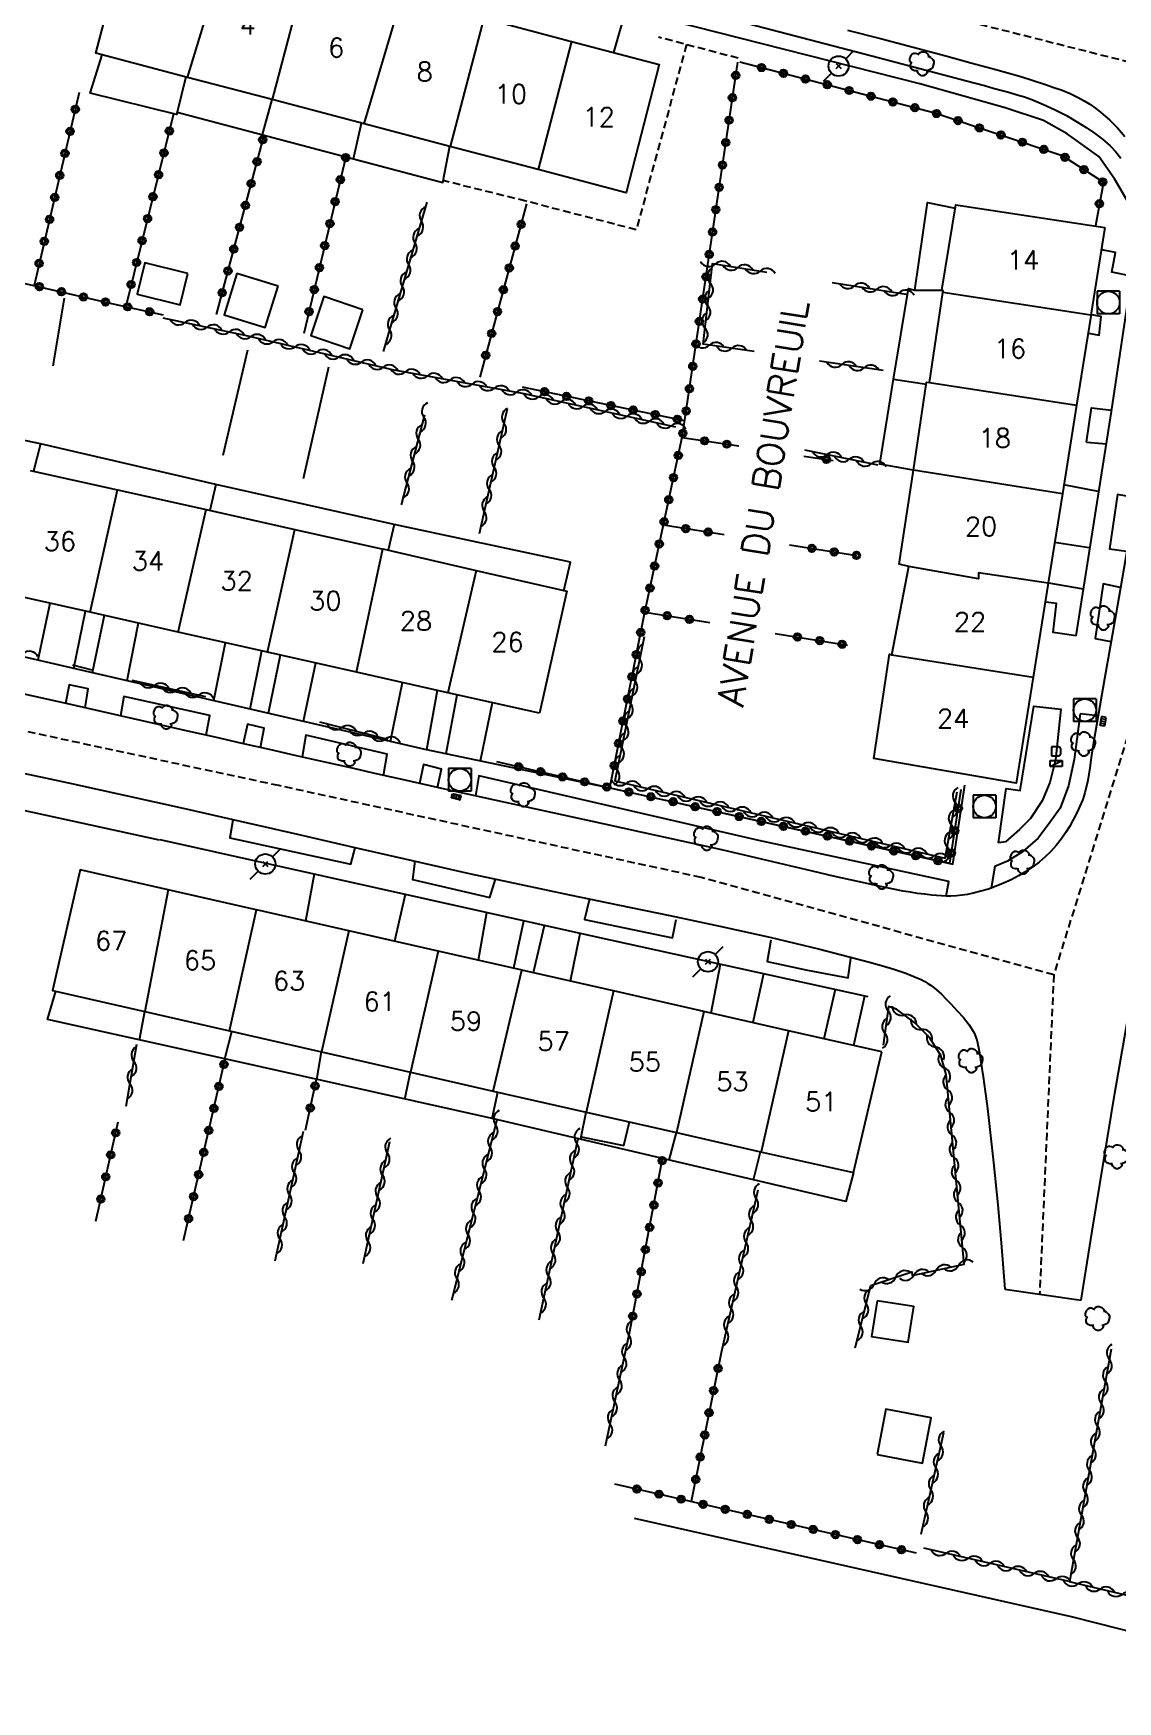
# Model space of a CAD drawing. Header units: millimetres. Extents: x 149998 to 151001, y 150999 to 152001.
# Drawn here: x 150193 to 150264.9, y 151226.4 to 151337.1 of the extents above; entities that cross this region are included whole.
import ezdxf
from ezdxf.enums import TextEntityAlignment as Align

# ---------------------------------------------------------------- set-up
doc = ezdxf.new("R2010")
doc.units = ezdxf.units.MM
doc.linetypes.add('DASHED', pattern=[0.75, 0.5, -0.25])
doc.layers.get('0').update_dxf_attribs({"linetype": 'CONTINUOUS'})
for name, color, linetype in [('W0001', 6, 'DASHED'), ('W0008', 7, 'CONTINUOUS'), ('W0014', 7, 'CONTINUOUS'), ('W0017', 7, 'CONTINUOUS'), ('W0101', 7, 'CONTINUOUS'), ('W0104', 1, 'CONTINUOUS'), ('W0112', 1, 'DASHED'), ('W0300', 7, 'CONTINUOUS'), ('W0310', 3, 'CONTINUOUS'), ('W0322', 7, 'CONTINUOUS'), ('W0323', 7, 'CONTINUOUS'), ('W0330', 7, 'CONTINUOUS'), ('W0333', 7, 'CONTINUOUS'), ('W0401', 7, 'CONTINUOUS'), ('W0420', 7, 'CONTINUOUS'), ('W0438', 7, 'CONTINUOUS'), ('W0473', 7, 'CONTINUOUS'), ('W0989', 7, 'CONTINUOUS'), ('W0991', 7, 'CONTINUOUS'), ('W1102', 7, 'CONTINUOUS')]:
    doc.layers.add(name, color=color, linetype=linetype)
doc.styles.get("Standard").update_dxf_attribs({"font": 'romans.shx', "width": 0.85})

# ---------------------------------------------------------------- blocks, each defined once
blk = doc.blocks.new('T300')
for p, q in [((-0.8, 0.51), (-0.86, 0.34)), ((-0.86, 0.34), (-0.86, 0.17)), ((-0.86, 0.17), (-0.74, 0.06)), ((-0.69, 0.63), (-0.8, 0.51)), ((-0.8, -0.06), (-0.74, 0.06)), ((-0.74, 0.06), (-0.69, 0.11)), ((-0.57, 0.69), (-0.69, 0.63)), ((-0.46, 0.69), (-0.57, 0.69)), ((-0.29, 0.63), (-0.46, 0.69)), ((-0.29, 0.63), (-0.17, 0.74)), ((-0.23, 0.57), (-0.29, 0.63)), ((-0.17, 0.74), (-0.06, 0.8)), ((-0.06, 0.8), (0.06, 0.8)), ((0.06, 0.8), (0.23, 0.74)), ((0.23, 0.74), (0.34, 0.63)), ((0.34, 0.63), (0.4, 0.51)), ((0.46, 0.46), (0.34, 0.46)), ((0.4, 0.51), (0.4, 0.46)), ((0.57, 0.4), (0.46, 0.46)), ((0.57, 0.4), (0.69, 0.29)), ((0.69, 0.29), (0.74, 0.17)), ((0.74, 0.06), (0.69, -0.17)), ((0.74, 0.17), (0.74, 0.06)), ((-0.8, -0.17), (-0.8, -0.06)), ((-0.8, -0.23), (-0.8, -0.17)), ((-0.74, -0.34), (-0.8, -0.23)), ((-0.69, -0.4), (-0.74, -0.34)), ((-0.51, -0.46), (-0.69, -0.4)), ((-0.4, -0.46), (-0.51, -0.46)), ((-0.4, -0.46), (-0.34, -0.46)), ((-0.34, -0.46), (-0.34, -0.4)), ((-0.34, -0.51), (-0.34, -0.46)), ((-0.29, -0.63), (-0.34, -0.51)), ((-0.17, -0.74), (-0.29, -0.63)), ((-0.06, -0.8), (-0.17, -0.74)), ((0.06, -0.8), (-0.06, -0.8)), ((0.17, -0.74), (0.06, -0.8)), ((0.23, -0.69), (0.17, -0.74)), ((0.29, -0.46), (0.23, -0.46)), ((0.29, -0.63), (0.23, -0.69)), ((0.46, -0.4), (0.29, -0.46)), ((0.34, -0.51), (0.29, -0.63)), ((0.34, -0.51), (0.34, -0.46)), ((0.57, -0.34), (0.46, -0.4)), ((0.63, -0.29), (0.57, -0.34)), ((0.69, -0.17), (0.63, -0.29))]:
    blk.add_line(p, q)
blk = doc.blocks.new('T473')
for p, q in [((-0.166667, 0.166667), (0.166667, -0.166667)), ((-0.166667, -0.166667), (0.166667, 0.166667)), ((0.500001, 0.500001), (1.000002, 1.000002)), ((-1.000002, -1.000002), (-0.500001, -0.500001))]:
    blk.add_line(p, q)
blk.add_ellipse((0, 0), major_axis=(0.471405, 0.471405), ratio=1, start_param=5.4977871438, end_param=11.780972451)
blk = doc.blocks.new('T438')
for p, q in [((-0.4, 0.2), (0.4, 0.2)), ((-0.4, -0.2), (-0.4, 0.2)), ((0.15, 1.1), (-0.3, 1.1)), ((-0.3, 1.1), (-0.3, 0.5)), ((-0.3, 0.5), (0.15, 0.5)), ((0.3, 0.65), (0.3, 0.95)), ((0.4, 0.2), (0.4, -0.2))]:
    blk.add_line(p, q)
at = {"flags": 128}
for points in [[(-0.4, -0.2), (0.4, 0.2)], [(0.4, -0.2), (-0.4, -0.2)]]:
    blk.add_lwpolyline(points, dxfattribs=at)
for centre, major_axis, start_param, end_param in [((0.15, 0.95), (0.106, -0.106), 0.785398, 2.356194), ((0.15, 0.65), (0.106, 0.106), 3.926991, 5.497787)]:
    blk.add_ellipse(centre, major_axis=major_axis, ratio=1, start_param=start_param, end_param=end_param)
blk = doc.blocks.new('T401')
for p, q in [((-0.3, 0.3), (0, 0.3)), ((-0.3, -0.25), (-0.3, 0.3)), ((-0.3, 0.15), (0, 0.15)), ((-0.3, 0), (0, 0)), ((0, 0.3), (0, -0.25)), ((-0.3, -0.15), (0, -0.15)), ((-0.3, -0.25), (-0.3, -0.3)), ((-0.3, -0.3), (0, -0.3)), ((0, -0.3), (0, -0.25))]:
    blk.add_line(p, q)
blk = doc.blocks.new('T420')
for p, q in [((0.75, 0.75), (-0.75, 0.75)), ((-0.75, 0.75), (-0.75, -0.75)), ((0.75, 0.75), (0.75, -0.75)), ((0.75, -0.75), (-0.75, -0.75))]:
    blk.add_line(p, q)
blk.add_ellipse((0, 0), major_axis=(-0.53, 0.53), ratio=1, start_param=3.926991, end_param=10.210176)
blk = doc.blocks.new('t310o')
at = {"color": 0, "linetype": 'Continuous'}
for centre, start, end in [((-0.5, 0.38), 216.8699, 323.1304), ((0.5, -0.37), 36.8699, 143.1303)]:
    blk.add_arc(centre, 0.625, start, end, dxfattribs=at)
blk = doc.blocks.new('t323o')
at = {"color": 0, "linetype": 'Continuous'}
for radius in [0.25, 0.15]:
    blk.add_circle((0, 0), radius, dxfattribs=at)
blk = doc.blocks.new('t322o')
at = {"color": 0, "linetype": 'Continuous'}
for radius in [0.25, 0.15]:
    blk.add_circle((0, 0), radius, dxfattribs=at)

msp = doc.modelspace()

# ---------------------------------------------------------------- linework, layer by layer
at = {"layer": 'W0001'}
for points in [[(150193.22, 151354.82), (150209.02, 151350.07), (150244.12, 151340.6), (150270.43, 151333.96)], [(150270.43, 151333.96), (150269.7, 151313.27), (150266.43, 151293.28), (150260.65, 151274.61)], [(150260.65, 151274.61), (150237.27, 151281.07), (150209.25, 151287.16), (150184.33, 151292.5), (150160.88, 151297.82), (150138.86, 151302.64), (150126.32, 151305.38), (150117.2, 151307.83), (150111.32, 151309.11)], [(150260.65, 151274.61), (150259.71, 151253.43)]]:
    msp.add_lwpolyline(points, dxfattribs=at)
at = {"layer": 'W0008'}
for points in [[(150246.98, 151337.26), (150249.15, 151336.71), (150251.32, 151336.14), (150253.49, 151335.56), (150255.15, 151335.11), (150256.81, 151334.66), (150258.46, 151334.19), (150260.1, 151333.66), (150260.65, 151333.47), (150261.2, 151333.28), (150261.74, 151333.06), (150262.27, 151332.81), (150262.66, 151332.59), (150263.05, 151332.36), (150263.42, 151332.1), (150263.77, 151331.82), (150264.34, 151331.32), (150264.87, 151330.79), (150265.37, 151330.22)], [(150265.5, 151302.72), (150264.76, 151298.48), (150264.02, 151294.25), (150263.29, 151290.01), (150263.16, 151289.18), (150263.05, 151288.34), (150262.91, 151287.51), (150262.71, 151286.68), (150262.57, 151286.23), (150262.39, 151285.79), (150262.19, 151285.35), (150261.97, 151284.93), (150261.72, 151284.48), (150261.44, 151284.03), (150261.14, 151283.6), (150260.81, 151283.19), (150260.45, 151282.8), (150260.07, 151282.43), (150259.68, 151282.09), (150259.26, 151281.77), (150258.8, 151281.46), (150258.32, 151281.17), (150257.82, 151280.91), (150257.32, 151280.68), (150256.83, 151280.48), (150256.33, 151280.3), (150255.82, 151280.15), (150255.3, 151280.02), (150254.94, 151279.94), (150254.57, 151279.89), (150254.2, 151279.85), (150253.83, 151279.83), (150253.51, 151279.83), (150253.2, 151279.84), (150252.88, 151279.87), (150252.57, 151279.9), (150252.09, 151279.95), (150251.62, 151280.01), (150251.15, 151280.09), (150250.67, 151280.17), (150249.16, 151280.47), (150247.65, 151280.79), (150246.14, 151281.13), (150244.64, 151281.48), (150243.14, 151281.84), (150241.64, 151282.2), (150240.13, 151282.55), (150238.63, 151282.9), (150236.01, 151283.48), (150233.38, 151284.06), (150230.76, 151284.63), (150228.13, 151285.21), (150225.51, 151285.78), (150222.88, 151286.35), (150220.26, 151286.93), (150217.64, 151287.52), (150215.83, 151287.92), (150214.03, 151288.33), (150212.23, 151288.73), (150210.43, 151289.14), (150208.63, 151289.55), (150206.83, 151289.96), (150205.03, 151290.37), (150203.23, 151290.78), (150199.14, 151291.7), (150195.06, 151292.62), (150190.97, 151293.53)], [(150191.49, 151288.16), (150195.3, 151287.35), (150199.1, 151286.51), (150202.91, 151285.66), (150206.7, 151284.8), (150210.5, 151283.93), (150214.3, 151283.06), (150218.09, 151282.19), (150221.89, 151281.34), (150225.21, 151280.62), (150228.53, 151279.92), (150231.86, 151279.24), (150235.18, 151278.55), (150238.51, 151277.84), (150241.82, 151277.1), (150245.13, 151276.31), (150248.42, 151275.45), (150249.23, 151275.22), (150250.04, 151274.98), (150250.84, 151274.71), (150251.63, 151274.39), (150251.86, 151274.29), (150252.09, 151274.17), (150252.31, 151274.04), (150252.52, 151273.9), (150252.88, 151273.62), (150253.21, 151273.32), (150253.52, 151273), (150253.83, 151272.68), (150254.25, 151272.23), (150254.67, 151271.78), (150255.05, 151271.3), (150255.37, 151270.76), (150255.55, 151270.29), (150255.66, 151269.79), (150255.74, 151269.3), (150255.82, 151268.81), (150255.98, 151267.85), (150256.11, 151266.88), (150256.23, 151265.92), (150256.35, 151264.95), (150256.65, 151262.16), (150256.94, 151259.36), (150257.19, 151256.56), (150257.41, 151253.76)], [(150257.41, 151253.76), (150262.46, 151253.04)]]:
    msp.add_lwpolyline(points, dxfattribs=at)
at = {"layer": 'W0014'}
for points in [[(150262.13, 151297.1), (150264.48, 151311.98), (150265.82, 151321), (150266.01, 151322.29), (150266.11, 151323.4), (150265.93, 151324.35), (150265.67, 151325.7), (150264.67, 151327.41), (150263.64, 151328.88), (150261.55, 151330.4), (150259.96, 151331.27), (150257.43, 151332.12), (150251.76, 151333.72), (150235.38, 151337.87), (150223.08, 151340.94), (150200.91, 151346.87), (150194.69, 151348.57)], [(150237.22, 151339.75), (150236.89, 151338.62), (150249, 151335.46), (150254.86, 151333.91)], [(150254.86, 151333.91), (150255.45, 151333.76), (150256.05, 151333.6), (150256.64, 151333.43), (150257.23, 151333.26), (150257.73, 151333.13), (150258.22, 151332.99), (150258.71, 151332.85), (150259.19, 151332.67), (150259.97, 151332.35), (150260.74, 151331.99), (150261.5, 151331.6), (150262.23, 151331.17), (150262.8, 151330.82), (150263.35, 151330.44), (150263.89, 151330.03), (150264.39, 151329.59), (150264.76, 151329.2), (150265.11, 151328.79)], [(150266.09, 151306.26), (150264.88, 151306.47), (150264.35, 151302.86), (150265.48, 151302.71)], [(150265.06, 151300.31), (150263.92, 151300.55), (150263.4, 151296.92), (150264.44, 151296.71)], [(150181.53, 151298.21), (150218.95, 151289.58), (150231.4, 151286.96), (150253.95, 151281.94), (150254.75, 151287.18)], [(150152.51, 151294.22), (150201.33, 151283.57)], [(150196.41, 151292.31), (150196.61, 151293.59), (150195.35, 151293.84), (150195.11, 151292.6)], [(150204.43, 151290.51), (150204.68, 151291.82), (150198.97, 151293.07), (150198.75, 151291.78)], [(150208.05, 151289.69), (150208.28, 151290.98), (150207.17, 151291.24), (150206.9, 151289.95)], [(150262.4, 151291.93), (150262.01, 151288.89), (150261.62, 151287.15), (150261.07, 151285.67), (150260.4, 151284.72), (150259.62, 151283.68), (150258.58, 151282.77), (150257.58, 151282.14), (150256.74, 151281.8), (150256.49, 151280.36)], [(150263.6, 151291.79), (150262.4, 151291.93)], [(150216.2, 151287.84), (150216.45, 151289.24), (150211.05, 151290.5), (150210.8, 151289.06)], [(150219.78, 151287.04), (150220.05, 151288.26), (150218.85, 151288.57), (150218.58, 151287.3)], [(150253.52, 151279.83), (150253.69, 151280.81), (150241.09, 151283.52), (150222.53, 151287.82), (150222.31, 151286.48)], [(150206.21, 151284.86), (150206.01, 151283.7), (150214.03, 151281.96), (150214.32, 151283.04)], [(150248.34, 151273.16), (150230.14, 151277.15), (150201.38, 151283.57)], [(150218.27, 151282.15), (150218.13, 151280.94), (150223.24, 151279.73), (150223.62, 151280.95)], [(150229.83, 151279.57), (150229.54, 151278.29), (150235.37, 151277.06), (150235.6, 151278.29)], [(150262.46, 151253.04), (150263.2, 151257.61), (150263.95, 151262.18), (150264.71, 151266.75), (150265.5, 151271.31), (150265.86, 151273.38), (150266.23, 151275.45), (150266.61, 151277.52), (150266.99, 151279.58)], [(150241.89, 151276.9), (150241.64, 151275.5), (150244.31, 151274.92), (150247.01, 151274.4), (150247.2, 151275.72)]]:
    msp.add_lwpolyline(points, dxfattribs=at)
msp.add_lwpolyline([(150256.99, 151283.36), (150257.49, 151286.97), (150258.43, 151286.83), (150259.33, 151292.42), (150261.12, 151292.23), (150260.76, 151288.88), (150260.39, 151287.37), (150259.89, 151286.16), (150259.1, 151284.99), (150258.38, 151284.26), (150257.44, 151283.44)], close=True, dxfattribs=at)
at = {"layer": 'W0017'}
for points in [[(150232.27, 151338.64), (150231.46, 151335.8)], [(150265.81, 151320.95), (150264.51, 151321.22), (150264.75, 151322.53), (150263.85, 151322.71)], [(150263.59, 151306.67), (150261.31, 151307.11)], [(150263, 151302.93), (150260.7, 151303.29)], [(150262.62, 151300.19), (150260.32, 151300.58)], [(150193.29, 151295.5), (150194.1, 151299.27)], [(150262.13, 151297.1), (150260.61, 151297.31), (150260.83, 151299.24), (150260.12, 151299.34)], [(150195.67, 151294.95), (150196.44, 151298.74)], [(150196.91, 151294.66), (150197.69, 151298.46)], [(150199.2, 151294.14), (150199.96, 151297.95)], [(150204.95, 151292.81), (150205.71, 151296.66)], [(150207.35, 151292.26), (150208.13, 151296.11)], [(150208.58, 151291.97), (150209.36, 151295.84)], [(150210.89, 151291.44), (150211.72, 151295.31)], [(150216.67, 151290.11), (150217.45, 151294.01)], [(150219.07, 151289.56), (150219.78, 151293.49)], [(150220.35, 151289.29), (150221.08, 151293.19)], [(150222.63, 151288.81), (150223.43, 151292.67)], [(150211.6, 151281.28), (150211.02, 151278.18)], [(150217.64, 151279.93), (150216.92, 151276.84)], [(150223.04, 151278.72), (150222.47, 151275.58)], [(150225.48, 151278.18), (150224.83, 151275.05)], [(150226.85, 151277.87), (150226.13, 151274.75)], [(150229.21, 151277.34), (150228.57, 151274.2)], [(150238.52, 151275.3), (150237.91, 151272.07)], [(150241.41, 151274.67), (150240.69, 151271.44)], [(150246.15, 151273.63), (150245.4, 151270.37)], [(150248.1, 151273.2), (150247.36, 151269.93)]]:
    msp.add_lwpolyline(points, dxfattribs=at)
at = {"layer": 'W0101'}
for points in [[(150203.21, 151334.14), (150197.11, 151335.75), (150199.35, 151344.24)], [(150222.85, 151338.06), (150228.67, 151336.52)], [(150228.67, 151336.52), (150234.48, 151334.99), (150232.3, 151326.49), (150226.45, 151328.03)], [(150208.81, 151332.67), (150203.21, 151334.14)], [(150214.91, 151331.06), (150208.81, 151332.67)], [(150220.6, 151329.56), (150214.91, 151331.06)], [(150226.45, 151328.03), (150220.6, 151329.56)], [(150253.3, 151319.88), (150253.32, 151319.98), (150253.22, 151320.02), (150254.16, 151325.69), (150264.03, 151324.19)], [(150264.03, 151324.19), (150263.1, 151318.37)], [(150252.42, 151313.9), (150253.3, 151319.88)], [(150263.1, 151318.37), (150263.1, 151318.31), (150262.15, 151312.4)], [(150251.34, 151308.09), (150252.22, 151313.92), (150252.42, 151313.9)], [(150262.15, 151312.4), (150262.16, 151312.4), (150261.22, 151306.51)], [(150192.76, 151308.07), (150198.56, 151306.78)], [(150251.03, 151301.69), (150250.4, 151301.84), (150251.34, 151308.09)], [(150198.56, 151306.78), (150204.44, 151305.47)], [(150261.22, 151306.51), (150260.28, 151300.61), (150260.27, 151300.6)], [(150204.44, 151305.47), (150210.32, 151304.15)], [(150210.32, 151304.15), (150216.17, 151302.84), (150216.16, 151302.86)], [(150216.16, 151302.86), (150222.34, 151301.43)], [(150222.34, 151301.43), (150228.35, 151300.05), (150226.54, 151291.96)], [(150249.92, 151295.83), (150251.03, 151301.69)], [(150196.75, 151298.66), (150190.9, 151299.98)], [(150260.27, 151300.6), (150259.28, 151294.35), (150259.28, 151294.36)], [(150202.59, 151297.35), (150202.59, 151297.35), (150196.75, 151298.66)], [(150208.5, 151296.02), (150202.59, 151297.35)], [(150214.4, 151294.69), (150214.41, 151294.69), (150208.5, 151296.02)], [(150259.28, 151294.36), (150258.16, 151287.33), (150248.72, 151288.95), (150249.75, 151295.88), (150249.92, 151295.83)], [(150220.47, 151293.32), (150214.4, 151294.69)], [(150226.54, 151291.96), (150220.47, 151293.32)], [(150201.92, 151280.25), (150196.08, 151281.57), (150194.25, 151273.57), (150200.38, 151272.17)], [(150207.77, 151278.92), (150207.76, 151278.92), (150201.92, 151280.25)], [(150213.91, 151277.52), (150207.77, 151278.92)], [(150219.82, 151276.18), (150213.91, 151277.52)], [(150225.38, 151274.92), (150225.39, 151274.92), (150219.82, 151276.18)], [(150231.45, 151273.54), (150225.38, 151274.92)], [(150237.44, 151272.18), (150231.45, 151273.54)], [(150200.38, 151272.17), (150205.99, 151270.89)], [(150243.06, 151270.9), (150237.44, 151272.18)], [(150205.99, 151270.89), (150212.09, 151269.5)], [(150249.24, 151269.5), (150243.06, 151270.9)], [(150212.09, 151269.5), (150217.99, 151268.15)], [(150241.2, 151262.88), (150247.36, 151261.49), (150249.24, 151269.5)], [(150217.99, 151268.15), (150223.48, 151266.9)], [(150223.48, 151266.9), (150229.63, 151265.51)], [(150229.63, 151265.51), (150235.62, 151264.15)], [(150235.62, 151264.15), (150241.2, 151262.88)]]:
    msp.add_lwpolyline(points, dxfattribs=at)
at = {"layer": 'W0104'}
for points in [[(150202.52, 151331.84), (150202.48, 151331.67), (150196.75, 151333.09), (150197.55, 151335.63), (150197.55, 151335.63)], [(150203.1, 151334.17), (150203.1, 151334.17), (150202.52, 151331.84), (150220.13, 151327.16), (150220.6, 151329.57), (150220.62, 151329.56)], [(150208.17, 151330.34), (150208.81, 151332.67), (150208.82, 151332.67)], [(150214.21, 151328.73), (150214.74, 151331.11), (150214.74, 151331.11)], [(150251.43, 151320.02), (150252.27, 151325.85), (150254.12, 151325.47), (150254.12, 151325.47)], [(150250.02, 151314.11), (150251.02, 151320.14), (150251.43, 151320.02)], [(150251.43, 151320.02), (150253.22, 151320.02), (150253.22, 151320.03)], [(150251.34, 151308.09), (150251.33, 151308.09), (150249.12, 151308.49), (150250.02, 151314.11)], [(150250.02, 151314.11), (150252.2, 151313.8)], [(150193.45, 151309.83), (150181.43, 151312.36), (150181.18, 151310.66), (150181.16, 151310.66)], [(150193.45, 151309.83), (150192.98, 151308.02)], [(150205.08, 151307.14), (150193.45, 151309.83)], [(150205.08, 151307.14), (150204.68, 151305.41)], [(150216.9, 151304.49), (150205.08, 151307.14)], [(150216.9, 151304.49), (150216.51, 151302.77), (150216.51, 151302.77)], [(150228.18, 151300.09), (150228.16, 151300.09), (150228.6, 151301.98), (150216.9, 151304.49)], [(150205.67, 151269.04), (150205.68, 151269.04), (150193.91, 151271.65), (150194.46, 151273.52), (150194.46, 151273.52)], [(150200.01, 151270.3), (150200.38, 151272.17), (150200.39, 151272.17)], [(150205.67, 151269.04), (150206.13, 151270.86), (150206.14, 151270.86)], [(150223.4, 151265.07), (150223.4, 151265.07), (150205.67, 151269.04)], [(150211.77, 151267.67), (150212.09, 151269.5), (150212.09, 151269.5)], [(150217.62, 151266.36), (150217.99, 151268.15), (150217.99, 151268.15)], [(150223.4, 151265.07), (150223.78, 151266.83), (150223.78, 151266.83)], [(150247.35, 151261.49), (150247.36, 151261.49), (150246.86, 151259.58), (150223.4, 151265.07)], [(150229.3, 151263.87), (150229.63, 151265.51), (150229.63, 151265.51)], [(150229.3, 151263.87), (150232.13, 151263.29), (150232.51, 151264.85), (150232.51, 151264.85)], [(150229.31, 151263.69), (150229.3, 151263.87)], [(150235.15, 151262.32), (150235.62, 151264.15), (150235.61, 151264.15)], [(150240.74, 151261.01), (150241.2, 151262.88), (150241.24, 151262.87)]]:
    msp.add_lwpolyline(points, dxfattribs=at)
for points in [[(150203.23, 151321.13), (150200.37, 151321.84), (150199.86, 151319.75), (150202.72, 151319.05)], [(150209.21, 151320.29), (150206.48, 151321.13), (150205.63, 151318.38), (150208.36, 151317.54)], [(150214.83, 151318.73), (150212.25, 151319.6), (150211.38, 151317.01), (150213.96, 151316.13)], [(150248.93, 151252.99), (150248.56, 151250.63), (150251, 151250.24), (150251.37, 151252.6)], [(150248.93, 151242.79), (150251.94, 151242.22), (150252.51, 151245.22), (150249.51, 151245.8), (150248.93, 151242.79)]]:
    msp.add_lwpolyline(points, close=True, dxfattribs=at)
at = {"layer": 'W0112'}
for points in [[(150239.71, 151335.41), (150234.44, 151336.8)], [(150236.29, 151336.31), (150232.96, 151324.03), (150225.64, 151325.93), (150220.16, 151327.29)]]:
    msp.add_lwpolyline(points, dxfattribs=at)
at = {"layer": 'W0310'}
for points in [[(150219.08, 151325.87), (150216.17, 151315.95)], [(150240.78, 151315.95), (150237.39, 151316.45), (150238.02, 151321.79), (150241.63, 151321.22)], [(150245.96, 151320.54), (150250.86, 151319.77)], [(150201.56, 151318.18), (150207.01, 151317.04), (150207, 151317.04), (150216.77, 151314.77), (150225.51, 151313.16), (150235.56, 151310.96)], [(150249.34, 151314.69), (150245.11, 151315.31)], [(150222.56, 151303.88), (150224.42, 151312.18)], [(150218.91, 151311.76), (150217.37, 151305.78)], [(150249, 151308.42), (150244.15, 151309.42)], [(150233.48, 151297.02), (150231.54, 151287.47), (150253.44, 151282.34), (150254.25, 151286.75)], [(150196.96, 151294.79), (150195.59, 151295.14)], [(150204.42, 151293.06), (150199.54, 151294.14)], [(150216.5, 151290.21), (150211.97, 151291.38)], [(150247.48, 151249.86), (150248.53, 151254.01), (150251.23, 151254.91), (150251.26, 151254.67), (150254.7, 151255.41), (150253.52, 151268), (150253.17, 151269.26), (150252.41, 151270.45), (150251.44, 151271.43), (150250.22, 151272.34), (150249.7, 151272.52), (150249.33, 151269.95)], [(150199.14, 151265.9), (150199.85, 151270)], [(150223.71, 151265), (150220.7, 151253.01)], [(150210.86, 151264.21), (150209, 151255.62)], [(150214.86, 151255.46), (150216.62, 151263.55)], [(150229.08, 151263.74), (150226.51, 151251.71)], [(150241.02, 151260.32), (150238.6, 151249.54)], [(150232.48, 151250.72), (150230.91, 151243.35)], [(150264.45, 151249.78), (150261.69, 151234.35)], [(150251.85, 151237.5), (150253.37, 151244.25)], [(150283.74, 151229.12), (150261.69, 151234.35), (150261.68, 151234.36), (150252.04, 151236.58)]]:
    msp.add_lwpolyline(points, dxfattribs=at)
at = {"layer": 'W0322'}
msp.add_lwpolyline([(150239.82, 151335.17), (150252.77, 151331.78), (150261.21, 151328.95), (150263.94, 151327.18)], dxfattribs=at)
at = {"layer": 'W0323'}
for points in [[(150231.2, 151287.02), (150233.53, 151298.66), (150236.03, 151310.39), (150239.69, 151335.14)], [(150196.02, 151333.14), (150193.02, 151320.34)], [(150202.28, 151331.71), (150199.1, 151318.95)], [(150208.27, 151330.31), (150205.11, 151318.4)], [(150213.7, 151328.87), (150210.91, 151317.14)], [(150162.68, 151327.33), (150198.15, 151319.15), (150201.58, 151318.39)], [(150263.94, 151327.18), (150263.41, 151324.29)], [(150225.69, 151325.75), (150222.59, 151314.26)], [(150236.17, 151311.36), (150225.41, 151313.59)], [(150236, 151310.26), (150239.76, 151309.69)], [(150244.08, 151309.02), (150246.03, 151308.73)], [(150234.76, 151304.45), (150238.8, 151303.81)], [(150243.12, 151303.13), (150247.59, 151302.43)], [(150233.53, 151298.67), (150237.85, 151297.97)], [(150242.17, 151297.26), (150246.98, 151296.48)], [(150223.69, 151288.75), (150231.2, 151287.02), (150253.76, 151282.01), (150254.51, 151286.9)], [(150202.93, 151256.98), (150205.7, 151269.03)], [(150211.02, 151264.31), (150211.75, 151267.68)], [(150197.12, 151258.28), (150198.61, 151264.86)], [(150232.45, 151250.49), (150234.71, 151262.42)], [(150238.6, 151249.54), (150236.61, 151239.67)], [(150251.54, 151236.25), (150231.55, 151240.83)]]:
    msp.add_lwpolyline(points, dxfattribs=at)
at = {"layer": 'W0330'}
msp.add_lwpolyline([(150232.83, 151238.57), (150261.8, 151232.05), (150284.05, 151226.4)], dxfattribs=at)
at = {"layer": 'W0333'}
for points in [[(150195.02, 151319.49), (150194.27, 151315.01)], [(150262.96, 151317.18), (150263.66, 151317.03), (150263.79, 151318.28), (150263.16, 151318.38)], [(150207.17, 151316.05), (150205.55, 151309.05)], [(150212.54, 151314.91), (150210.86, 151307.5)], [(150262.82, 151309.95), (150263.15, 151312.21), (150264.49, 151312.06)], [(150262.82, 151309.95), (150264.14, 151309.83)]]:
    msp.add_lwpolyline(points, dxfattribs=at)
at = {"layer": 'W1102'}
for points in [[(150203.21, 151334.14), (150205.77, 151342.55)], [(150211.04, 151341.16), (150208.81, 151332.67)], [(150214.91, 151331.06), (150217.41, 151339.49)], [(150222.85, 151338.06), (150220.62, 151329.56)], [(150228.67, 151336.52), (150226.45, 151328.03)], [(150263.1, 151318.37), (150253.3, 151319.88)], [(150252.42, 151313.9), (150262.15, 151312.4)], [(150261.22, 151306.51), (150251.34, 151308.09)], [(150196.75, 151298.66), (150198.56, 151306.78)], [(150202.59, 151297.35), (150204.44, 151305.47)], [(150208.5, 151296.02), (150210.32, 151304.15)], [(150214.4, 151294.69), (150216.16, 151302.86)], [(150222.34, 151301.43), (150220.47, 151293.32)], [(150260.27, 151300.6), (150255.67, 151301.28), (150255.67, 151300.87), (150251.03, 151301.69)], [(150249.92, 151295.83), (150259.28, 151294.36)], [(150201.92, 151280.25), (150200.38, 151272.17)], [(150205.99, 151270.89), (150207.77, 151278.92)], [(150213.91, 151277.52), (150212.09, 151269.5)], [(150219.82, 151276.18), (150217.99, 151268.15)], [(150223.48, 151266.9), (150225.38, 151274.92)], [(150231.45, 151273.54), (150229.63, 151265.51)], [(150237.44, 151272.18), (150235.62, 151264.15)], [(150243.06, 151270.9), (150241.24, 151262.87)]]:
    msp.add_lwpolyline(points, dxfattribs=at)

# ---------------------------------------------------------------- block references
at = {"layer": 'W0300'}
for p in [(150251.95, 151335.04), (150263.95, 151298.28), (150201.8, 151291.7), (150213.96, 151289.24), (150262.65, 151289.92), (150225.49, 151286.55), (150237.64, 151283.66), (150258.62, 151282.09), (150249.25, 151281.1), (150255.19, 151268.92), (150264.85, 151262.54), (150263.6, 151251.81)]:
    msp.add_blockref('T300', p, dxfattribs=at)
at = {"layer": 'W0310'}
for p, rotation in [((150218.71, 151324.59), 253.65239607063), ((150218.28, 151323.15), 253.65239607063), ((150217.86, 151321.71), 253.65239607063), ((150238.22, 151321.76), 351.0842189655896), ((150217.44, 151320.27), 253.65239607063), ((150237.87, 151320.49), 83.27273614431222), ((150239.7, 151321.52), 351.0842189655896), ((150241.18, 151321.29), 351.0842189655896), ((150237.69, 151319.01), 83.27273614431222), ((150247.44, 151320.31), 351.084218965384), ((150248.92, 151320.08), 351.084218965384), ((150250.4, 151319.84), 351.084218965384), ((150217.02, 151318.83), 253.65239607063), ((150203.03, 151317.87), 348.1494812259299), ((150204.5, 151317.57), 348.1494812259299), ((150205.97, 151317.26), 348.1494812259299), ((150216.6, 151317.39), 253.65239607063), ((150237.52, 151317.52), 83.27273614431222), ((150207.41, 151316.94), 346.933463857281), ((150208.87, 151316.6), 346.933463857281), ((150210.33, 151316.27), 346.933463857281), ((150237.81, 151316.38), 171.6484722667195), ((150211.79, 151315.93), 346.933463857281), ((150213.25, 151315.59), 346.933463857281), ((150214.72, 151315.25), 346.933463857281), ((150239.29, 151316.17), 171.6484722667195), ((150246.59, 151315.1), 171.648472266887), ((150216.18, 151314.91), 346.933463857281), ((150217.65, 151314.61), 349.5371650057529), ((150219.12, 151314.34), 349.5371650057529), ((150220.6, 151314.06), 349.5371650057529), ((150248.07, 151314.88), 171.648472266887), ((150222.07, 151313.79), 349.5371650057529), ((150223.55, 151313.52), 349.5371650057529), ((150225.02, 151313.25), 349.5371650057529), ((150226.49, 151312.94), 347.6930733487007), ((150218.87, 151311.59), 255.5607316026606), ((150224.2, 151311.2), 77.37332204751723), ((150227.96, 151312.62), 347.6930733487007), ((150229.42, 151312.3), 347.6930733487007), ((150230.89, 151311.98), 347.6930733487007), ((150218.5, 151310.14), 255.5607316026606), ((150232.35, 151311.66), 347.6930733487007), ((150233.82, 151311.34), 347.6930733487007), ((150235.28, 151311.02), 347.6930733487007), ((150223.87, 151309.73), 77.37332204751723), ((150218.12, 151308.68), 255.5607316026606), ((150223.54, 151308.27), 77.37332204751723), ((150245.62, 151309.12), 168.3702125907025), ((150247.09, 151308.81), 168.3702125907025), ((150248.55, 151308.51), 168.3702125907025), ((150217.75, 151307.23), 255.5607316026606), ((150223.21, 151306.81), 77.37332204751723), ((150222.89, 151305.34), 77.37332204751723), ((150192.3, 151295.92), 168.9684236236949), ((150233.18, 151295.55), 258.5573772131237), ((150232.88, 151294.08), 258.5573772131237), ((150201.01, 151293.81), 167.5147726862942), ((150202.47, 151293.49), 167.5147726862942), ((150203.94, 151293.17), 167.5147726862942), ((150232.58, 151292.61), 258.5573772131237), ((150213.43, 151291.01), 165.5266423436071), ((150214.88, 151290.63), 165.5266423436071), ((150232.29, 151291.14), 258.5573772131237), ((150216.33, 151290.26), 165.5266423436071), ((150231.99, 151289.67), 258.5573772131237), ((150231.69, 151288.2), 258.5573772131237), ((150232.29, 151287.3), 346.8046999581303), ((150233.75, 151286.96), 346.8046999581303), ((150235.21, 151286.61), 346.8046999581303), ((150236.67, 151286.27), 346.8046999581303), ((150254.12, 151286.05), 79.63229790927403), ((150238.13, 151285.93), 346.8046999581303), ((150239.59, 151285.59), 346.8046999581303), ((150241.05, 151285.24), 346.8046999581303), ((150253.85, 151284.57), 79.63229790927403), ((150242.51, 151284.9), 346.8046999581303), ((150243.97, 151284.56), 346.8046999581303), ((150245.43, 151284.22), 346.8046999581303), ((150246.89, 151283.87), 346.8046999581303), ((150248.35, 151283.53), 346.8046999581303), ((150249.81, 151283.19), 346.8046999581303), ((150253.58, 151283.1), 79.63229790927403), ((150251.27, 151282.85), 346.8046999581303), ((150252.73, 151282.5), 346.8046999581303), ((150249.66, 151272.22), 261.7324530128076), ((150250.74, 151271.95), 143.4924901188072), ((150249.44, 151270.74), 261.7324530128076), ((150251.88, 151270.99), 134.7656627392382), ((150252.81, 151269.82), 122.3336726830288), ((150199.65, 151268.86), 80.19792976063229), ((150253.39, 151268.45), 105.640570407561), ((150199.39, 151267.38), 80.19792976063229), ((150253.62, 151266.98), 95.35074904230069), ((150223.63, 151264.64), 255.8689469655311), ((150253.76, 151265.48), 95.35074904230069), ((150253.9, 151263.99), 95.35074904230069), ((150210.59, 151262.95), 257.7632082379278), ((150216.46, 151262.79), 77.72875536340261), ((150223.26, 151263.19), 255.8689469655311), ((150229.01, 151263.44), 257.970969264529), ((150254.04, 151262.49), 95.35074904230069), ((150210.27, 151261.49), 257.7632082379278), ((150216.14, 151261.32), 77.72875536340261), ((150222.89, 151261.73), 255.8689469655311), ((150228.7, 151261.98), 257.970969264529), ((150222.53, 151260.28), 255.8689469655311), ((150228.39, 151260.51), 257.970969264529), ((150254.18, 151261), 95.35074904230069), ((150209.96, 151260.02), 257.7632082379278), ((150215.82, 151259.86), 77.72875536340261), ((150240.9, 151259.78), 257.3440348377923), ((150254.32, 151259.51), 95.35074904230069), ((150209.64, 151258.55), 257.7632082379278), ((150215.5, 151258.39), 77.72875536340261), ((150222.16, 151258.82), 255.8689469655311), ((150228.07, 151259.04), 257.970969264529), ((150240.57, 151258.32), 257.3440348377923), ((150254.46, 151258.01), 95.35074904230069), ((150209.32, 151257.09), 257.7632082379278), ((150215.18, 151256.92), 77.72875536340261), ((150221.8, 151257.37), 255.8689469655311), ((150227.76, 151257.57), 257.970969264529), ((150221.43, 151255.92), 255.8689469655311), ((150227.45, 151256.11), 257.970969264529), ((150240.24, 151256.86), 257.3440348377923), ((150254.6, 151256.52), 95.35074904230069), ((150239.91, 151255.39), 257.3440348377923), ((150254.33, 151255.33), 12.09816645746321), ((150221.06, 151254.46), 255.8689469655311), ((150227.14, 151254.64), 257.970969264529), ((150239.58, 151253.93), 257.3440348377923), ((150248.74, 151254.08), 18.38392855206511), ((150250.17, 151254.56), 18.38392855206511), ((150251.39, 151254.7), 12.09816645746321), ((150252.86, 151255.01), 12.09816645746321), ((150226.82, 151253.17), 257.970969264529), ((150239.25, 151252.47), 257.3440348377923), ((150248.22, 151252.77), 75.78189670787376), ((150232.47, 151250.69), 257.9878901784118), ((150238.92, 151251), 257.3440348377923), ((150247.85, 151251.32), 75.78189670787376), ((150232.16, 151249.22), 257.9878901784118), ((150264.33, 151249.11), 259.8321462947077), ((150231.85, 151247.75), 257.9878901784118), ((150264.07, 151247.64), 259.8321462947077), ((150231.53, 151246.29), 257.9878901784118), ((150263.8, 151246.16), 259.8321462947077), ((150231.22, 151244.82), 257.9878901784118), ((150263.54, 151244.68), 259.8321462947077), ((150253.17, 151243.36), 77.36064354282398), ((150263.27, 151243.21), 259.8321462947077), ((150252.84, 151241.89), 77.36064354282398), ((150263.01, 151241.73), 259.8321462947077), ((150252.51, 151240.43), 77.36064354282398), ((150262.75, 151240.25), 259.8321462947077), ((150252.18, 151238.97), 77.36064354282398), ((150262.48, 151238.78), 259.8321462947077), ((150262.22, 151237.3), 259.8321462947077), ((150253.5, 151236.24), 167.034029793357), ((150254.96, 151235.91), 167.034029793357), ((150256.42, 151235.57), 167.034029793357), ((150261.95, 151235.82), 259.8321462947077), ((150257.89, 151235.23), 167.034029793357), ((150259.35, 151234.9), 167.034029793357), ((150260.81, 151234.56), 167.034029793357), ((150262.26, 151234.21), 166.6620696388433), ((150263.72, 151233.87), 166.6620696388433), ((150265.18, 151233.52), 166.6620696388433)]:
    msp.add_blockref('t310o', p, dxfattribs=dict(at, rotation=rotation))
at = {"layer": 'W0322'}
for p, rotation in [((150241.27, 151334.79), 345.3148315215073), ((150242.72, 151334.41), 345.3148315215073), ((150244.18, 151334.03), 345.3148315215073), ((150245.63, 151333.65), 345.3148315215073), ((150247.08, 151333.27), 345.3148315215073), ((150248.53, 151332.89), 345.3148315215073), ((150249.98, 151332.51), 345.3148315215073), ((150251.43, 151332.13), 345.3148315215073), ((150252.88, 151331.74), 341.4958435758805), ((150254.3, 151331.27), 341.4958435758805), ((150255.72, 151330.79), 341.4958435758805), ((150257.15, 151330.32), 341.4958435758805), ((150258.57, 151329.84), 341.4958435758805), ((150259.99, 151329.36), 341.4958435758805), ((150261.39, 151328.84), 326.9104542316368), ((150262.65, 151328.02), 326.9104542316368), ((150263.9, 151327.2), 326.9104542316368)]:
    msp.add_blockref('t322o', p, dxfattribs=dict(at, rotation=rotation))
at = {"layer": 'W0323'}
for p, rotation in [((150239.56, 151334.27), 81.59912626865297), ((150195.76, 151332.02), 256.8205882433913), ((150239.34, 151332.79), 81.59912626865297), ((150239.12, 151331.3), 81.59912626865297), ((150195.41, 151330.56), 256.8205882433913), ((150202, 151330.59), 255.9817063369981), ((150208.19, 151330), 255.1189103245573), ((150238.9, 151329.82), 81.59912626865297), ((150195.07, 151329.1), 256.8205882433913), ((150201.64, 151329.13), 255.9817063369981), ((150207.81, 151328.55), 255.1189103245573), ((150213.69, 151328.82), 256.6359082422025), ((150194.73, 151327.64), 256.8205882433913), ((150201.28, 151327.68), 255.9817063369981), ((150213.34, 151327.36), 256.6359082422025), ((150238.68, 151328.33), 81.59912626865297), ((150207.42, 151327.1), 255.1189103245573), ((150238.46, 151326.85), 81.59912626865297), ((150194.39, 151326.18), 256.8205882433913), ((150200.91, 151326.22), 255.9817063369981), ((150207.04, 151325.65), 255.1189103245573), ((150212.99, 151325.9), 256.6359082422025), ((150238.24, 151325.37), 81.59912626865297), ((150263.68, 151325.76), 259.5922886871911), ((150194.05, 151324.72), 256.8205882433913), ((150200.55, 151324.77), 255.9817063369981), ((150206.65, 151324.2), 255.1189103245573), ((150212.65, 151324.44), 256.6359082422025), ((150225.33, 151324.39), 254.8828983995119), ((150193.7, 151323.26), 256.8205882433913), ((150200.19, 151323.31), 255.9817063369981), ((150212.3, 151322.98), 256.6359082422025), ((150224.93, 151322.95), 254.8828983995119), ((150238.02, 151323.88), 81.59912626865297), ((150199.82, 151321.86), 255.9817063369981), ((150206.27, 151322.75), 255.1189103245573), ((150237.8, 151322.4), 81.59912626865297), ((150193.36, 151321.8), 256.8205882433913), ((150205.88, 151321.3), 255.1189103245573), ((150211.95, 151321.52), 256.6359082422025), ((150224.54, 151321.5), 254.8828983995119), ((150237.59, 151320.91), 81.59912626865297), ((150193.38, 151320.26), 347.024731838307), ((150194.84, 151319.92), 347.024731838307), ((150199.46, 151320.4), 255.9817063369981), ((150205.5, 151319.85), 255.1189103245573), ((150211.61, 151320.06), 256.6359082422025), ((150224.15, 151320.05), 254.8828983995119), ((150196.3, 151319.58), 347.024731838307), ((150197.76, 151319.24), 347.024731838307), ((150199.23, 151318.92), 347.4623517137597), ((150200.69, 151318.59), 347.4623517137597), ((150211.26, 151318.6), 256.6359082422025), ((150223.76, 151318.6), 254.8828983995119), ((150237.37, 151319.43), 81.59912626865297), ((150237.15, 151317.95), 81.59912626865297), ((150223.37, 151317.15), 254.8828983995119), ((150236.93, 151316.46), 81.59912626865297), ((150222.98, 151315.71), 254.8828983995119), ((150236.71, 151314.98), 81.59912626865297), ((150226.88, 151313.29), 168.2997224368887), ((150228.34, 151312.98), 168.2997224368887), ((150236.49, 151313.49), 81.59912626865297), ((150229.81, 151312.68), 168.2997224368887), ((150231.28, 151312.37), 168.2997224368887), ((150232.75, 151312.07), 168.2997224368887), ((150236.27, 151312.01), 81.59912626865297), ((150234.22, 151311.77), 168.2997224368887), ((150235.69, 151311.46), 168.2997224368887), ((150236.05, 151310.53), 81.59912626865297), ((150237.49, 151310.03), 351.3044971226824), ((150238.97, 151309.81), 351.3044971226824), ((150235.75, 151309.06), 77.94559487503507), ((150245.57, 151308.8), 351.3044971226342), ((150235.43, 151307.59), 77.94559487503507), ((150235.12, 151306.12), 77.94559487503507), ((150234.81, 151304.66), 77.94559487503507), ((150236.24, 151304.21), 351.0626870738445), ((150234.49, 151303.19), 77.94559487503507), ((150237.72, 151303.98), 351.0626870738445), ((150244.61, 151302.9), 351.0626870740243), ((150246.09, 151302.66), 351.0626870740243), ((150247.57, 151302.43), 351.0626870740243), ((150234.18, 151301.72), 77.94559487503507), ((150233.87, 151300.26), 77.94559487503507), ((150233.55, 151298.79), 77.94559487503507), ((150235.01, 151298.43), 350.7595818636103), ((150236.49, 151298.19), 350.7595818636103), ((150233.26, 151297.32), 78.70616477135921), ((150243.65, 151297.02), 350.7595818634763), ((150245.13, 151296.78), 350.7595818634763), ((150246.61, 151296.54), 350.7595818634763), ((150232.96, 151295.85), 78.70616477135921), ((150232.67, 151294.38), 78.70616477135921), ((150232.38, 151292.91), 78.70616477135921), ((150232.08, 151291.44), 78.70616477135921), ((150231.79, 151289.96), 78.70616477135921), ((150225.16, 151288.41), 347.0388282248027), ((150226.62, 151288.08), 347.0388282248027), ((150228.08, 151287.74), 347.0388282248027), ((150231.5, 151288.49), 78.70616477135921), ((150229.54, 151287.41), 347.0388282248027), ((150231, 151287.07), 347.0388282248027), ((150232.47, 151286.74), 347.4596271120267), ((150233.93, 151286.42), 347.4596271120267), ((150235.4, 151286.09), 347.4596271120267), ((150236.86, 151285.76), 347.4596271120267), ((150238.32, 151285.44), 347.4596271120267), ((150254.32, 151285.65), 81.26439495518208), ((150239.79, 151285.11), 347.4596271120267), ((150241.25, 151284.79), 347.4596271120267), ((150242.72, 151284.46), 347.4596271120267), ((150244.18, 151284.14), 347.4596271120267), ((150245.64, 151283.81), 347.4596271120267), ((150247.11, 151283.48), 347.4596271120267), ((150248.57, 151283.16), 347.4596271120267), ((150254.09, 151284.17), 81.26439495518208), ((150250.04, 151282.83), 347.4596271120267), ((150251.5, 151282.51), 347.4596271120267), ((150252.97, 151282.18), 347.4596271120267), ((150253.86, 151282.69), 81.26439495518208), ((150205.62, 151268.67), 77.06107611967268), ((150205.28, 151267.21), 77.06107611967268), ((150211.66, 151267.24), 77.73451979788958), ((150204.95, 151265.75), 77.06107611967268), ((150211.34, 151265.78), 77.73451979788958), ((150204.61, 151264.29), 77.06107611967268), ((150198.44, 151264.13), 77.22820255875685), ((150198.11, 151262.67), 77.22820255875685), ((150204.28, 151262.83), 77.06107611967268), ((150234.68, 151262.28), 79.28700229353159), ((150197.78, 151261.21), 77.22820255875685), ((150203.94, 151261.36), 77.06107611967268), ((150203.6, 151259.9), 77.06107611967268), ((150234.41, 151260.81), 79.28700229353159), ((150197.45, 151259.74), 77.22820255875685), ((150234.13, 151259.34), 79.28700229353159), ((150203.27, 151258.44), 77.06107611967268), ((150233.85, 151257.86), 79.28700229353159), ((150233.57, 151256.39), 79.28700229353159), ((150233.29, 151254.92), 79.28700229353159), ((150233.01, 151253.44), 79.28700229353159), ((150232.73, 151251.97), 79.28700229353159), ((150238.39, 151248.5), 258.6286501008528), ((150238.09, 151247.03), 258.6286501008528), ((150237.79, 151245.56), 258.6286501008528), ((150237.5, 151244.09), 258.6286501008528), ((150237.2, 151242.62), 258.6286501008528), ((150236.91, 151241.14), 258.6286501008528), ((150233.01, 151240.5), 167.0871565084709), ((150234.47, 151240.16), 167.0871565084709), ((150235.93, 151239.83), 167.0871565084709), ((150237.39, 151239.49), 167.0871565084709), ((150238.86, 151239.16), 167.0871565084709), ((150240.32, 151238.82), 167.0871565084709), ((150241.78, 151238.49), 167.0871565084709), ((150243.24, 151238.15), 167.0871565084709), ((150244.7, 151237.82), 167.0871565084709), ((150246.17, 151237.48), 167.0871565084709), ((150247.63, 151237.15), 167.0871565084709), ((150249.09, 151236.81), 167.0871565084709), ((150250.55, 151236.48), 167.0871565084709)]:
    msp.add_blockref('t323o', p, dxfattribs=dict(at, rotation=rotation))
at = {"layer": 'W0401'}
for p, rotation in [((150263.77, 151291.44), 170.1700823602097), ((150221.06, 151286.57), 77.54946604479187)]:
    msp.add_blockref('T401', p, dxfattribs=dict(at, rotation=rotation))
at = {"layer": 'W0420'}
for p in [(150264.27, 151319.2), (150262.71, 151292.16), (150221.26, 151287.55), (150256.06, 151285.77)]:
    msp.add_blockref('T420', p, dxfattribs=at)
at = {"layer": 'W0438'}
msp.add_blockref('T438', (150260.81, 151288.63), dxfattribs=at)
at = {"layer": 'W0473'}
for p in [(150246.38, 151334.89), (150208.36, 151281.96), (150237.72, 151275.48)]:
    msp.add_blockref('T473', p, dxfattribs=at)

# ---------------------------------------------------------------- texts
at = {"layer": 'W0989'}
msp.add_text('AVENUE DU BOUVREUIL   ', height=1.75, rotation=80.7636, dxfattribs=at).set_placement((150240.04, 151292.34))
at = {"layer": 'W0991'}
for s, p in [('4', (150207.19, 151337.61)), ('6', (150213.06, 151336.11)), ('8', (150218.93, 151334.52)), ('10', (150224.65, 151333.04)), ('12', (150230.47, 151331.51)), ('14', (150258.62, 151322.03)), ('16', (150257.75, 151316.14)), ('18', (150256.74, 151310.22)), ('20', (150255.83, 151304.35)), ('36', (150194.74, 151303.37)), ('34', (150200.58, 151302.06)), ('32', (150206.46, 151300.74)), ('30', (150212.34, 151299.42)), ('28', (150218.35, 151298.09)), ('22', (150255.1, 151298.02)), ('26', (150224.42, 151296.69)), ('24', (150253.98, 151291.61)), ('67', (150198.14, 151276.87)), ('65', (150204.03, 151275.57)), ('63', (150209.94, 151274.21)), ('61', (150215.95, 151272.84)), ('59', (150221.67, 151271.54)), ('57', (150227.48, 151270.21)), ('55', (150233.53, 151268.84)), ('53', (150239.34, 151267.53)), ('51', (150245.23, 151266.2))]:
    msp.add_text(s, height=1.25, dxfattribs=at).set_placement(p, align=Align.MIDDLE_CENTER)

doc.saveas('drawing.dxf')
